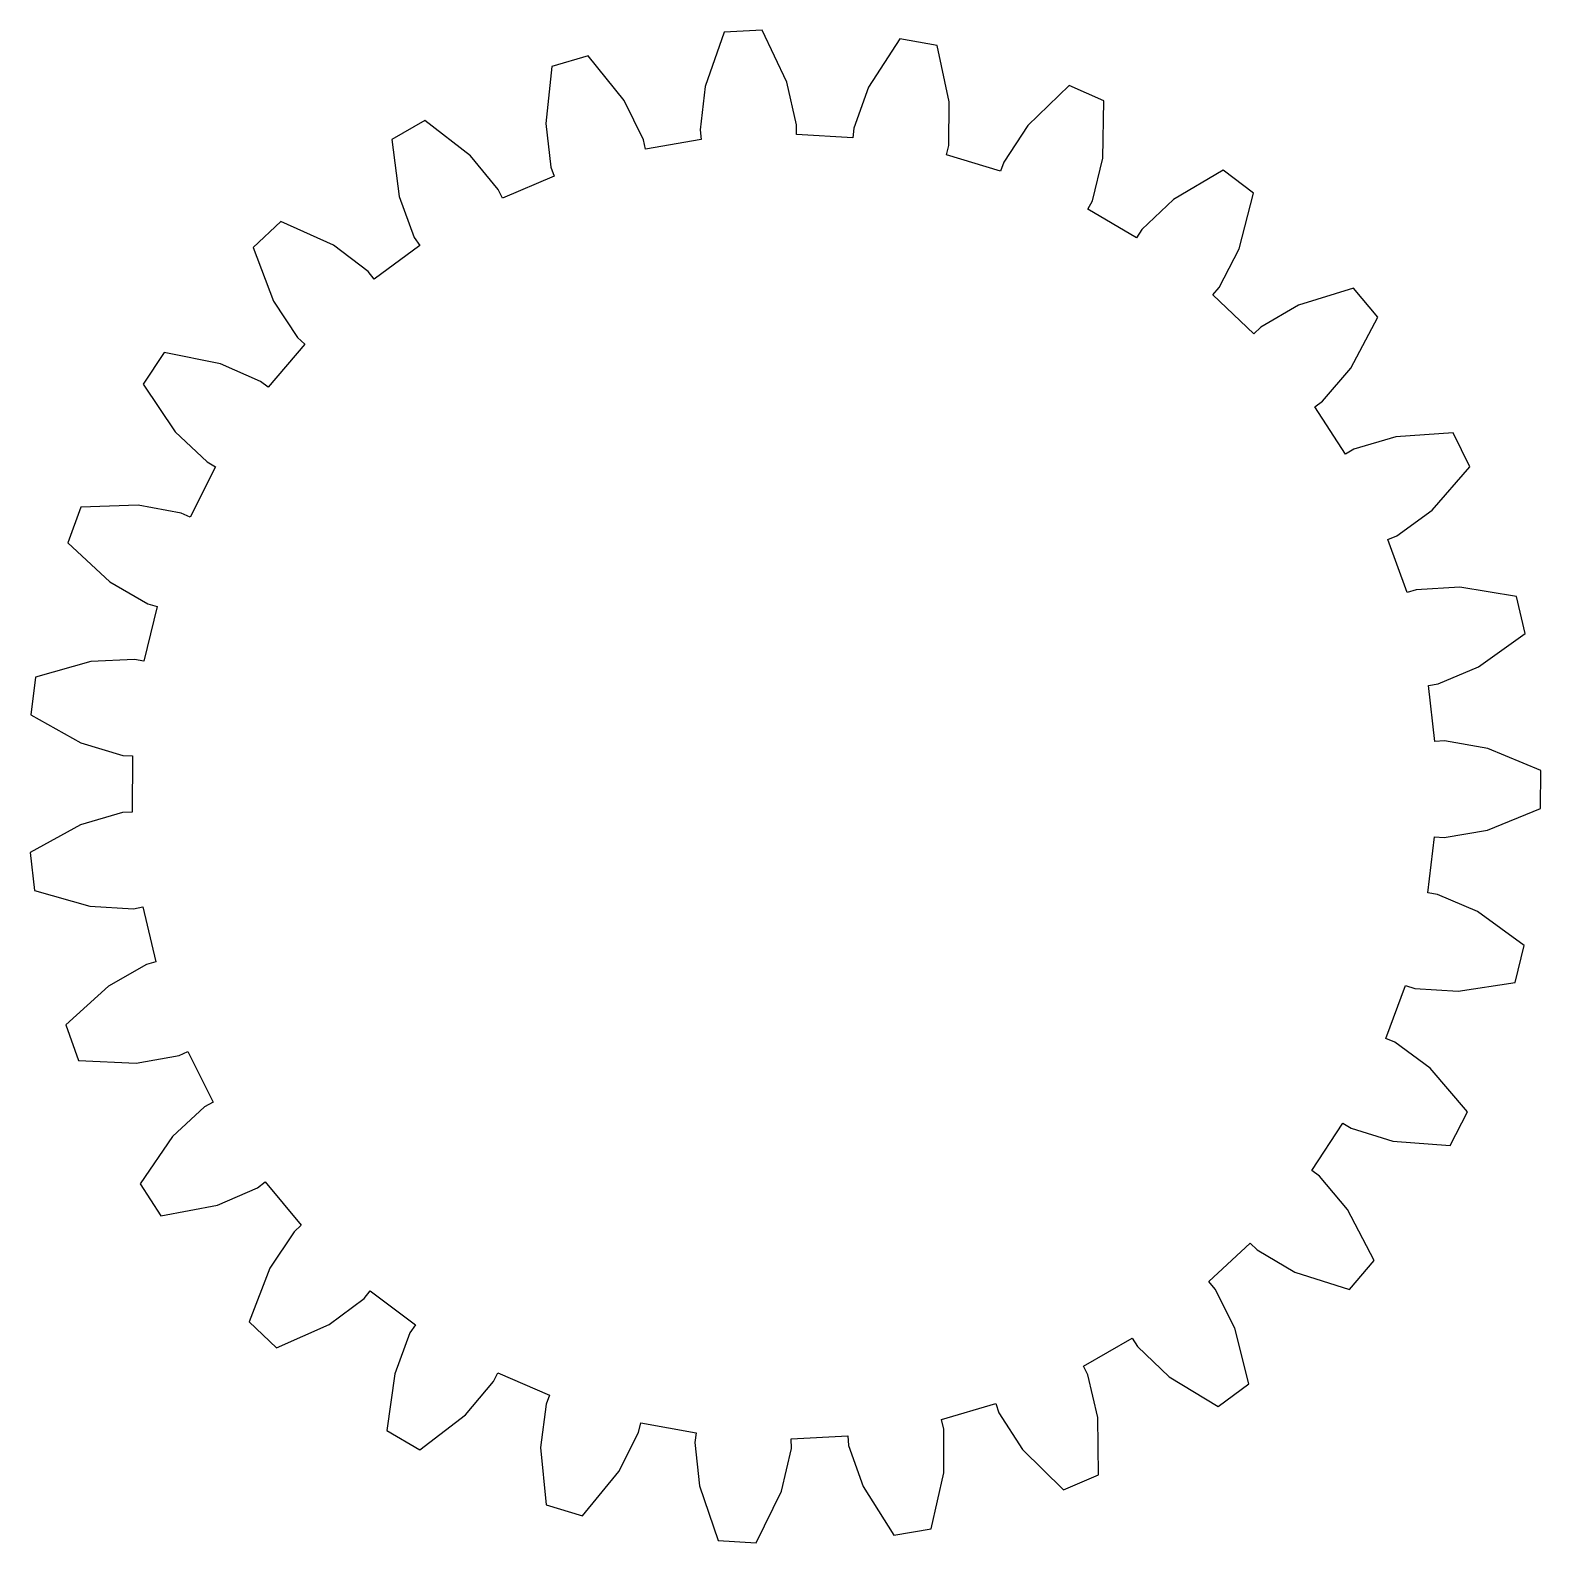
# Model space of a CAD drawing. Extents: x -13.8 to 13.8, y -13.8 to 13.8.
import ezdxf

# ---------------------------------------------------------------- set-up
doc = ezdxf.new("R2010")
doc.units = 0
doc.layers.add('Layer_1', color=7, linetype='CONTINUOUS')

msp = doc.modelspace()

# ---------------------------------------------------------------- linework, layer by layer
at = {"layer": 'Layer_1', "color": 7}
for p, q in [((-0.404178, 13.840491), (-1.097823, 13.802814)), ((0.050228, 12.891377), (-0.404178, 13.840491)), ((-1.097823, 13.802814), (-1.446718, 12.810041)), ((2.114937, 13.683914), (1.546495, 12.798357)), ((2.798574, 13.560639), (2.114937, 13.683914)), ((-3.58514, 13.374203), (-4.251396, 13.177579)), ((-2.924098, 12.555476), (-3.58514, 13.374203)), ((3.02185, 12.532306), (2.798574, 13.560639)), ((-4.251396, 13.177579), (-4.361937, 12.131099)), ((-1.446718, 12.810041), (-1.538724, 12.015896)), ((0.227738, 12.111879), (0.050228, 12.891377)), ((1.546495, 12.798357), (1.273826, 12.046855)), ((5.213675, 12.827341), (4.456336, 12.096752)), ((5.850452, 12.549691), (5.213675, 12.827341)), ((-2.57161, 11.837926), (-2.924098, 12.555476)), ((3.014808, 11.732883), (3.02185, 12.532306)), ((5.830558, 11.497595), (5.850452, 12.549691)), ((-6.572828, 12.186922), (-7.175776, 11.841934)), ((-5.740789, 11.542694), (-6.572828, 12.186922)), ((-4.361937, 12.131099), (-4.268323, 11.337151)), ((-1.538724, 12.015896), (-1.516183, 11.839845)), ((0.224402, 11.934418), (0.227738, 12.111879)), ((1.255163, 11.870354), (0.224402, 11.934418)), ((1.273826, 12.046855), (1.255163, 11.870354)), ((4.456336, 12.096752), (4.017703, 11.428365)), ((-7.175776, 11.841934), (-7.042006, 10.798163)), ((-2.533935, 11.664473), (-2.57161, 11.837926)), ((-1.516183, 11.839845), (-2.533935, 11.664473)), ((2.970639, 11.560982), (3.014808, 11.732883)), ((-5.232321, 10.925756), (-5.740789, 11.542694)), ((3.958842, 11.260923), (2.970639, 11.560982)), ((4.017703, 11.428365), (3.958842, 11.260923)), ((5.63935, 10.721342), (5.830558, 11.497595)), ((-4.205791, 11.171063), (-5.155668, 10.765708)), ((-4.268323, 11.337151), (-4.205791, 11.171063)), ((8.031346, 11.279211), (7.125933, 10.742961)), ((8.586933, 10.862199), (8.031346, 11.279211)), ((-7.042006, 10.798163), (-6.767817, 10.047226)), ((-5.155668, 10.765708), (-5.232321, 10.925756)), ((8.324942, 9.843039), (8.586933, 10.862199)), ((5.556732, 10.564257), (5.63935, 10.721342)), ((6.449099, 10.044404), (5.556732, 10.564257)), ((7.125933, 10.742961), (6.544985, 10.193756)), ((-9.206173, 10.342628), (-9.713309, 9.867874)), ((-8.247992, 9.907639), (-9.206173, 10.342628)), ((-6.767817, 10.047226), (-6.668667, 9.900019)), ((6.544985, 10.193756), (6.449099, 10.044404)), ((-9.713309, 9.867874), (-9.342437, 8.883116)), ((-7.610959, 9.424616), (-8.247992, 9.907639)), ((-6.668667, 9.900019), (-7.499455, 9.286525)), ((7.95987, 9.13181), (8.324942, 9.843039)), ((-7.499455, 9.286525), (-7.610959, 9.424616)), ((-9.342437, 8.883116), (-8.902454, 8.215632)), ((7.843256, 8.998037), (7.95987, 9.13181)), ((8.591683, 8.286385), (7.843256, 8.998037)), ((10.416041, 9.123005), (9.41137, 8.810021)), ((10.86049, 8.589125), (10.416041, 9.123005)), ((9.41137, 8.810021), (8.719425, 8.409604)), ((10.370524, 7.657848), (10.86049, 8.589125)), ((8.719425, 8.409604), (8.591683, 8.286385)), ((-8.772032, 8.095265), (-9.438948, 7.306707)), ((-8.902454, 8.215632), (-8.772032, 8.095265)), ((-11.343212, 7.940748), (-11.727199, 7.361854)), ((-10.310542, 7.738451), (-11.343212, 7.940748)), ((-9.579286, 7.415363), (-10.310542, 7.738451)), ((9.851272, 7.049998), (10.370524, 7.657848)), ((-11.727199, 7.361854), (-11.139217, 6.489166)), ((-9.438948, 7.306707), (-9.579286, 7.415363)), ((9.706948, 6.946705), (9.851272, 7.049998)), ((10.271087, 6.081637), (9.706948, 6.946705)), ((-11.139217, 6.489166), (-10.557161, 5.941119)), ((11.189434, 6.402129), (10.423799, 6.172061)), ((12.239208, 6.474999), (11.189434, 6.402129)), ((12.548552, 5.853009), (12.239208, 6.474999)), ((10.423799, 6.172061), (10.271087, 6.081637)), ((-10.402494, 5.854081), (-10.869587, 4.932993)), ((-10.557161, 5.941119), (-10.402494, 5.854081)), ((11.857027, 5.059823), (12.548552, 5.853009)), ((-12.868738, 5.110793), (-13.108869, 4.458944)), ((-11.817252, 5.152082), (-12.868738, 5.110793)), ((-11.031196, 5.006342), (-11.817252, 5.152082)), ((-10.869587, 4.932993), (-11.031196, 5.006342)), ((11.211587, 4.588089), (11.857027, 5.059823)), ((-13.108869, 4.458944), (-12.335478, 3.745345)), ((11.047335, 4.520864), (11.211587, 4.588089)), ((11.396773, 3.549031), (11.047335, 4.520864)), ((-12.335478, 3.745345), (-11.642726, 3.346339)), ((11.566221, 3.601807), (11.396773, 3.549031)), ((12.364276, 3.649107), (11.566221, 3.601807)), ((13.402553, 3.477883), (12.364276, 3.649107)), ((-11.642726, 3.346339), (-11.472158, 3.297317)), ((13.560118, 2.80134), (13.402553, 3.477883)), ((-11.472158, 3.297317), (-11.714229, 2.293425)), ((12.704317, 2.189031), (13.560118, 2.80134)), ((-12.686879, 2.288063), (-13.700493, 2.005361)), ((-11.888398, 2.327517), (-12.686879, 2.288063)), ((-11.714229, 2.293425), (-11.888398, 2.327517)), ((-13.700493, 2.005361), (-13.783828, 1.315722)), ((11.967484, 1.87884), (12.704317, 2.189031)), ((11.792157, 1.851465), (11.967484, 1.87884)), ((11.908055, 0.825248), (11.792157, 1.851465)), ((-13.783828, 1.315722), (-12.866721, 0.799735)), ((12.085103, 0.837384), (11.908055, 0.825248)), ((12.872553, 0.699377), (12.085103, 0.837384)), ((-12.866721, 0.799735), (-12.10062, 0.57122)), ((-12.10062, 0.57122), (-11.923343, 0.562753)), ((-11.923343, 0.562753), (-11.92737, -0.469982)), ((13.843362, 0.293344), (12.872553, 0.699377)), ((13.840652, -0.401318), (13.843362, 0.293344)), ((-12.104707, -0.477038), (-12.872565, -0.699598)), ((-11.92737, -0.469982), (-12.104707, -0.477038)), ((12.866709, -0.799787), (13.840652, -0.401318)), ((-12.872565, -0.699598), (-13.793666, -1.208417)), ((12.078207, -0.93167), (12.866709, -0.799787)), ((11.777368, -1.943436), (11.90126, -0.918123)), ((11.90126, -0.918123), (12.078207, -0.93167)), ((-13.793666, -1.208417), (-13.71571, -1.898676)), ((-13.71571, -1.898676), (-12.704329, -2.18928)), ((-12.704329, -2.18928), (-11.90618, -2.234944)), ((-11.90618, -2.234944), (-11.731753, -2.202206)), ((-11.731753, -2.202206), (-11.4975, -3.208046)), ((11.952473, -1.972308), (11.777368, -1.943436)), ((12.686867, -2.288227), (11.952473, -1.972308)), ((13.537869, -2.907197), (12.686867, -2.288227)), ((13.375036, -3.582498), (13.537869, -2.907197)), ((-11.668446, -3.255741), (-12.364287, -3.649357)), ((-11.4975, -3.208046), (-11.668446, -3.255741)), ((12.335456, -3.745595), (13.375036, -3.582498)), ((-12.364287, -3.649357), (-13.143217, -4.356888)), ((11.011761, -4.607106), (11.368763, -3.638011)), ((11.368763, -3.638011), (11.537793, -3.692085)), ((11.537793, -3.692085), (12.335456, -3.745595)), ((-13.143217, -4.356888), (-12.908171, -5.010571)), ((11.175484, -4.675601), (11.011761, -4.607106)), ((11.81723, -5.152331), (11.175484, -4.675601)), ((-11.857039, -5.060073), (-11.06987, -4.920457)), ((-11.06987, -4.920457), (-10.907694, -4.848378)), ((-10.907694, -4.848378), (-10.447799, -5.773079)), ((-12.908171, -5.010571), (-11.857039, -5.060073)), ((12.502549, -5.950879), (11.81723, -5.152331)), ((-10.447799, -5.773079), (-10.603136, -5.858903)), ((-10.603136, -5.858903), (-11.189446, -6.402378)), ((12.188367, -6.570441), (12.502549, -5.950879)), ((9.652507, -7.022392), (10.223372, -6.161755)), ((10.223372, -6.161755), (10.375374, -6.253393)), ((10.375374, -6.253393), (11.139194, -6.489415)), ((-11.189446, -6.402378), (-11.784211, -7.270465)), ((11.139194, -6.489415), (12.188367, -6.570441)), ((9.79602, -7.126814), (9.652507, -7.022392)), ((10.31052, -7.7387), (9.79602, -7.126814)), ((-11.784211, -7.270465), (-11.40475, -7.852351)), ((-10.370536, -7.658098), (-9.636785, -7.340711)), ((-9.636785, -7.340711), (-9.495602, -7.233184)), ((-9.495602, -7.233184), (-8.834853, -8.026906)), ((-11.40475, -7.852351), (-10.370536, -7.658098)), ((10.793212, -8.673759), (10.31052, -7.7387)), ((-8.96621, -8.146229), (-9.411382, -8.81027)), ((-8.834853, -8.026906), (-8.96621, -8.146229)), ((7.772883, -9.059133), (8.526836, -8.353352)), ((8.526836, -8.353352), (8.653614, -8.477558)), ((8.653614, -8.477558), (9.342414, -8.883365)), ((-9.411382, -8.81027), (-9.789917, -9.792121)), ((10.344619, -9.204167), (10.793212, -8.673759)), ((7.888452, -9.193838), (7.772883, -9.059133)), ((9.342414, -8.883365), (10.344619, -9.204167)), ((-8.324954, -9.843288), (-7.684175, -9.36526)), ((-7.684175, -9.36526), (-7.571602, -9.228043)), ((-7.571602, -9.228043), (-6.745616, -9.848001)), ((8.247969, -9.907889), (7.888452, -9.193838)), ((-9.789917, -9.792121), (-9.286497, -10.270798)), ((-9.286497, -10.270798), (-8.324954, -9.843288)), ((-6.745616, -9.848001), (-6.84591, -9.994418)), ((8.50201, -10.929053), (8.247969, -9.907889)), ((-6.84591, -9.994418), (-7.125945, -10.74321)), ((5.474221, -10.607517), (6.370615, -10.094635)), ((6.370615, -10.094635), (6.465333, -10.244721)), ((6.465333, -10.244721), (7.041984, -10.798413)), ((-7.125945, -10.74321), (-7.267848, -11.785908)), ((-5.317312, -10.884914), (-5.239411, -10.72543)), ((-5.239411, -10.72543), (-4.292724, -11.13818)), ((5.555613, -10.765223), (5.474221, -10.607517)), ((5.740766, -11.542943), (5.555613, -10.765223)), ((-5.83057, -11.497844), (-5.317312, -10.884914)), ((7.041984, -10.798413), (7.943187, -11.341719)), ((7.943187, -11.341719), (8.50201, -10.929053)), ((-4.356548, -11.303788), (-4.456348, -12.097002)), ((-4.292724, -11.13818), (-4.356548, -11.303788)), ((2.880441, -11.584035), (3.87095, -11.291681)), ((3.87095, -11.291681), (3.928504, -11.459575)), ((-6.667606, -12.135581), (-5.83057, -11.497844)), ((2.923267, -11.756275), (2.880441, -11.584035)), ((3.928504, -11.459575), (4.361913, -12.131348)), ((5.752459, -12.59518), (5.740766, -11.542943)), ((-7.267848, -11.785908), (-6.667606, -12.135581)), ((-3.021862, -12.532555), (-2.663789, -11.817771)), ((-2.663789, -11.817771), (-2.624763, -11.644628)), ((-2.624763, -11.644628), (-1.60841, -11.827931)), ((-1.60841, -11.827931), (-1.632323, -12.003784)), ((0.131384, -11.93605), (1.162614, -11.880029)), ((1.162614, -11.880029), (1.179901, -12.056672)), ((2.924086, -12.555726), (2.923267, -11.756275)), ((-4.456348, -12.097002), (-4.353968, -13.1443)), ((-1.632323, -12.003784), (-1.546508, -12.798606)), ((-0.05024, -12.891627), (0.133339, -12.11354)), ((0.133339, -12.11354), (0.131384, -11.93605)), ((1.179901, -12.056672), (1.446705, -12.81029)), ((4.361913, -12.131348), (5.113537, -12.867835)), ((-3.689264, -13.346117), (-3.021862, -12.532555)), ((2.692803, -13.582281), (2.924086, -12.555726)), ((5.113537, -12.867835), (5.752459, -12.59518)), ((-1.546508, -12.798606), (-1.20536, -13.794089)), ((-0.512032, -13.837184), (-0.05024, -12.891627)), ((1.446705, -12.81029), (2.008226, -13.70025)), ((-4.353968, -13.1443), (-3.689264, -13.346117)), ((-1.20536, -13.794089), (-0.512032, -13.837184)), ((2.008226, -13.70025), (2.692803, -13.582281))]:
    msp.add_line(p, q, dxfattribs=at)

doc.saveas('drawing.dxf')
